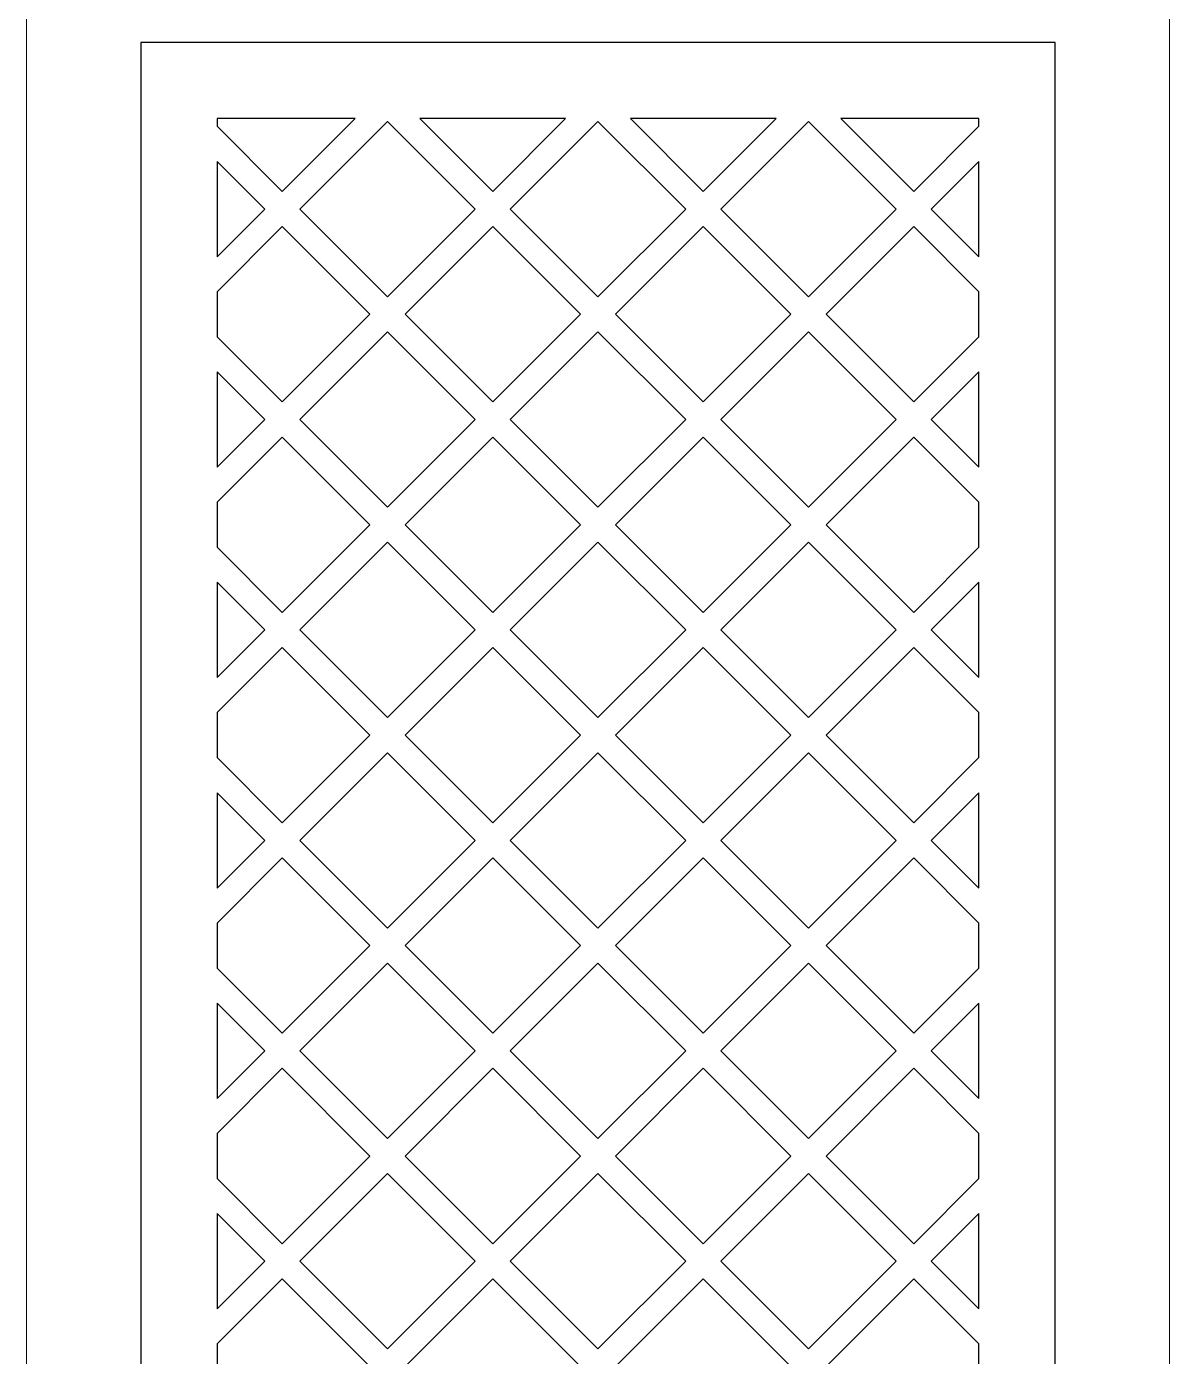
# Model space of a CAD drawing. Header units: centimetres. Extents: x 8.9 to 20.4, y -9.5 to 9.5.
# Drawn here: x 8.89 to 14.32, y -0.09 to 6.23 of the extents above; entities that cross this region are included whole.
import ezdxf

# ---------------------------------------------------------------- set-up
doc = ezdxf.new("R2010")
doc.units = ezdxf.units.CM
doc.header["$MEASUREMENT"] = 0
doc.layers.add('layer 1', color=7, linetype='Continuous')

msp = doc.modelspace()

# ---------------------------------------------------------------- linework, layer by layer
at = {"layer": 'layer 1', "color": 250, "lineweight": 9}
msp.add_open_spline([(14.31633, 9.5), (14.31633, 9.5), (14.31633, -9.5), (14.31633, -9.5), (14.31633, -9.5), (14.31633, -9.5), (8.88777, -9.5), (8.88777, -9.5), (8.88777, -9.5), (8.88777, -9.5), (8.88777, 9.5), (8.88777, 9.5), (8.88777, 9.5), (8.88777, 9.5), (14.31633, 9.5), (14.31633, 9.5)], degree=3, knots=[0, 0, 0, 0, 0.2, 0.2, 0.2, 0.2, 0.4, 0.4, 0.4, 0.4, 0.6, 0.6, 0.6, 0.6, 1, 1, 1, 1], dxfattribs=at)
at = {"layer": 'layer 1', "color": 7}
for points, knots in [([(9.43061, 6.15238), (9.43061, 6.15238), (13.77347, 6.15238), (13.77347, 6.15238), (13.77347, 6.15238), (13.77347, 6.15238), (13.77347, -5.42855), (13.77347, -5.42855), (13.77347, -5.42855), (13.77347, -5.42855), (9.43061, -5.42855), (9.43061, -5.42855), (9.43061, -5.42855), (9.43061, -5.42855), (9.43061, 6.15238), (9.43061, 6.15238)], [0, 0, 0, 0, 0.2, 0.2, 0.2, 0.2, 0.4, 0.4, 0.4, 0.4, 0.6, 0.6, 0.6, 0.6, 1, 1, 1, 1]), ([(9.43061, 6.15238), (9.43061, 6.15238), (9.43061, 6.15238), (9.43061, 6.15238), (9.43061, 6.15238), (9.43061, 6.15238), (13.77347, 6.15238), (13.77347, 6.15238), (13.77347, 6.15238), (13.77347, 6.15238), (13.77347, -5.42855), (13.77347, -5.42855), (13.77347, -5.42855), (13.77347, -5.42855), (9.43061, -5.42855), (9.43061, -5.42855), (9.43061, -5.42855), (9.43061, -5.42855), (9.43061, 6.15238), (9.43061, 6.15238)], [0, 0, 0, 0, 0.1666667, 0.1666667, 0.1666667, 0.1666667, 0.3333333, 0.3333333, 0.3333333, 0.3333333, 0.5, 0.5, 0.5, 0.5, 0.6666667, 0.6666667, 0.6666667, 0.6666667, 1, 1, 1, 1]), ([(9.79253, 5.79047), (9.79253, 5.79047), (9.79253, 5.79047), (9.79253, 5.79047), (9.79253, 5.79047), (9.79253, 5.79047), (10.44846, 5.79047), (10.44846, 5.79047), (10.44846, 5.79047), (10.44846, 5.79047), (10.10232, 5.44434), (10.10232, 5.44434), (10.10232, 5.44434), (10.10232, 5.44434), (9.79253, 5.75413), (9.79253, 5.75413), (9.79253, 5.75413), (9.79253, 5.75413), (9.79253, 5.79047), (9.79253, 5.79047)], [0, 0, 0, 0, 0.1666667, 0.1666667, 0.1666667, 0.1666667, 0.3333333, 0.3333333, 0.3333333, 0.3333333, 0.5, 0.5, 0.5, 0.5, 0.6666667, 0.6666667, 0.6666667, 0.6666667, 1, 1, 1, 1]), ([(10.60222, 5.77761), (10.60222, 5.77761), (10.60222, 5.77761), (10.60222, 5.77761), (10.60222, 5.77761), (10.60222, 5.77761), (11.01881, 5.36102), (11.01881, 5.36102), (11.01881, 5.36102), (11.01881, 5.36102), (10.60222, 4.94442), (10.60222, 4.94442), (10.60222, 4.94442), (10.60222, 4.94442), (10.18563, 5.36102), (10.18563, 5.36102), (10.18563, 5.36102), (10.18563, 5.36102), (10.60222, 5.77761), (10.60222, 5.77761)], [0, 0, 0, 0, 0.1666667, 0.1666667, 0.1666667, 0.1666667, 0.3333333, 0.3333333, 0.3333333, 0.3333333, 0.5, 0.5, 0.5, 0.5, 0.6666667, 0.6666667, 0.6666667, 0.6666667, 1, 1, 1, 1]), ([(10.756, 5.79047), (10.756, 5.79047), (10.756, 5.79047), (10.756, 5.79047), (10.756, 5.79047), (10.756, 5.79047), (11.44827, 5.79047), (11.44827, 5.79047), (11.44827, 5.79047), (11.44827, 5.79047), (11.10212, 5.44434), (11.10212, 5.44434), (11.10212, 5.44434), (11.10212, 5.44434), (10.756, 5.79047), (10.756, 5.79047)], [0, 0, 0, 0, 0.2, 0.2, 0.2, 0.2, 0.4, 0.4, 0.4, 0.4, 0.6, 0.6, 0.6, 0.6, 1, 1, 1, 1]), ([(11.60205, 5.77761), (11.60205, 5.77761), (11.60205, 5.77761), (11.60205, 5.77761), (11.60205, 5.77761), (11.60205, 5.77761), (12.01864, 5.36102), (12.01864, 5.36102), (12.01864, 5.36102), (12.01864, 5.36102), (11.60205, 4.94442), (11.60205, 4.94442), (11.60205, 4.94442), (11.60205, 4.94442), (11.18546, 5.36102), (11.18546, 5.36102), (11.18546, 5.36102), (11.18546, 5.36102), (11.60205, 5.77761), (11.60205, 5.77761)], [0, 0, 0, 0, 0.1666667, 0.1666667, 0.1666667, 0.1666667, 0.3333333, 0.3333333, 0.3333333, 0.3333333, 0.5, 0.5, 0.5, 0.5, 0.6666667, 0.6666667, 0.6666667, 0.6666667, 1, 1, 1, 1]), ([(11.75581, 5.79047), (11.75581, 5.79047), (11.75581, 5.79047), (11.75581, 5.79047), (11.75581, 5.79047), (11.75581, 5.79047), (12.4481, 5.79047), (12.4481, 5.79047), (12.4481, 5.79047), (12.4481, 5.79047), (12.10196, 5.44434), (12.10196, 5.44434), (12.10196, 5.44434), (12.10196, 5.44434), (11.75581, 5.79047), (11.75581, 5.79047)], [0, 0, 0, 0, 0.2, 0.2, 0.2, 0.2, 0.4, 0.4, 0.4, 0.4, 0.6, 0.6, 0.6, 0.6, 1, 1, 1, 1]), ([(13.01845, 5.36102), (13.01845, 5.36102), (13.01845, 5.36102), (13.01845, 5.36102), (13.01845, 5.36102), (13.01845, 5.36102), (12.60186, 4.94442), (12.60186, 4.94442), (12.60186, 4.94442), (12.60186, 4.94442), (12.18527, 5.36102), (12.18527, 5.36102), (12.18527, 5.36102), (12.18527, 5.36102), (12.60186, 5.77761), (12.60186, 5.77761), (12.60186, 5.77761), (12.60186, 5.77761), (13.01845, 5.36102), (13.01845, 5.36102)], [0, 0, 0, 0, 0.1666667, 0.1666667, 0.1666667, 0.1666667, 0.3333333, 0.3333333, 0.3333333, 0.3333333, 0.5, 0.5, 0.5, 0.5, 0.6666667, 0.6666667, 0.6666667, 0.6666667, 1, 1, 1, 1]), ([(12.75564, 5.79047), (12.75564, 5.79047), (12.75564, 5.79047), (12.75564, 5.79047), (12.75564, 5.79047), (12.75564, 5.79047), (13.41157, 5.79047), (13.41157, 5.79047), (13.41157, 5.79047), (13.41157, 5.79047), (13.41157, 5.75413), (13.41157, 5.75413), (13.41157, 5.75413), (13.41157, 5.75413), (13.10178, 5.44434), (13.10178, 5.44434), (13.10178, 5.44434), (13.10178, 5.44434), (12.75564, 5.79047), (12.75564, 5.79047)], [0, 0, 0, 0, 0.1666667, 0.1666667, 0.1666667, 0.1666667, 0.3333333, 0.3333333, 0.3333333, 0.3333333, 0.5, 0.5, 0.5, 0.5, 0.6666667, 0.6666667, 0.6666667, 0.6666667, 1, 1, 1, 1]), ([(9.79253, 5.13454), (9.79253, 5.13454), (9.79253, 5.13454), (9.79253, 5.13454), (9.79253, 5.13454), (9.79253, 5.13454), (9.79253, 5.58749), (9.79253, 5.58749), (9.79253, 5.58749), (9.79253, 5.58749), (10.019, 5.36102), (10.019, 5.36102), (10.019, 5.36102), (10.019, 5.36102), (9.79253, 5.13454), (9.79253, 5.13454)], [0, 0, 0, 0, 0.2, 0.2, 0.2, 0.2, 0.4, 0.4, 0.4, 0.4, 0.6, 0.6, 0.6, 0.6, 1, 1, 1, 1]), ([(13.41157, 5.58749), (13.41157, 5.58749), (13.41157, 5.58749), (13.41157, 5.58749), (13.41157, 5.58749), (13.41157, 5.58749), (13.41157, 5.13454), (13.41157, 5.13454), (13.41157, 5.13454), (13.41157, 5.13454), (13.1851, 5.36102), (13.1851, 5.36102), (13.1851, 5.36102), (13.1851, 5.36102), (13.41157, 5.58749), (13.41157, 5.58749)], [0, 0, 0, 0, 0.2, 0.2, 0.2, 0.2, 0.4, 0.4, 0.4, 0.4, 0.6, 0.6, 0.6, 0.6, 1, 1, 1, 1]), ([(9.79253, 4.75431), (9.79253, 4.75431), (9.79253, 4.75431), (9.79253, 4.75431), (9.79253, 4.75431), (9.79253, 4.75431), (9.79253, 4.96791), (9.79253, 4.96791), (9.79253, 4.96791), (9.79253, 4.96791), (10.10232, 5.2777), (10.10232, 5.2777), (10.10232, 5.2777), (10.10232, 5.2777), (10.51891, 4.8611), (10.51891, 4.8611), (10.51891, 4.8611), (10.51891, 4.8611), (10.10232, 4.44452), (10.10232, 4.44452), (10.10232, 4.44452), (10.10232, 4.44452), (9.79253, 4.75431), (9.79253, 4.75431)], [0, 0, 0, 0, 0.1428571, 0.1428571, 0.1428571, 0.1428571, 0.2857143, 0.2857143, 0.2857143, 0.2857143, 0.4285714, 0.4285714, 0.4285714, 0.4285714, 0.5714286, 0.5714286, 0.5714286, 0.5714286, 0.7142857, 0.7142857, 0.7142857, 0.7142857, 1, 1, 1, 1]), ([(11.10212, 5.2777), (11.10212, 5.2777), (11.10212, 5.2777), (11.10212, 5.2777), (11.10212, 5.2777), (11.10212, 5.2777), (11.51871, 4.8611), (11.51871, 4.8611), (11.51871, 4.8611), (11.51871, 4.8611), (11.10212, 4.44452), (11.10212, 4.44452), (11.10212, 4.44452), (11.10212, 4.44452), (10.68553, 4.8611), (10.68553, 4.8611), (10.68553, 4.8611), (10.68553, 4.8611), (11.10212, 5.2777), (11.10212, 5.2777)], [0, 0, 0, 0, 0.1666667, 0.1666667, 0.1666667, 0.1666667, 0.3333333, 0.3333333, 0.3333333, 0.3333333, 0.5, 0.5, 0.5, 0.5, 0.6666667, 0.6666667, 0.6666667, 0.6666667, 1, 1, 1, 1]), ([(12.51855, 4.8611), (12.51855, 4.8611), (12.51855, 4.8611), (12.51855, 4.8611), (12.51855, 4.8611), (12.51855, 4.8611), (12.10196, 4.44452), (12.10196, 4.44452), (12.10196, 4.44452), (12.10196, 4.44452), (11.68537, 4.8611), (11.68537, 4.8611), (11.68537, 4.8611), (11.68537, 4.8611), (12.10196, 5.2777), (12.10196, 5.2777), (12.10196, 5.2777), (12.10196, 5.2777), (12.51855, 4.8611), (12.51855, 4.8611)], [0, 0, 0, 0, 0.1666667, 0.1666667, 0.1666667, 0.1666667, 0.3333333, 0.3333333, 0.3333333, 0.3333333, 0.5, 0.5, 0.5, 0.5, 0.6666667, 0.6666667, 0.6666667, 0.6666667, 1, 1, 1, 1]), ([(13.41157, 4.96791), (13.41157, 4.96791), (13.41157, 4.96791), (13.41157, 4.96791), (13.41157, 4.96791), (13.41157, 4.96791), (13.41157, 4.75431), (13.41157, 4.75431), (13.41157, 4.75431), (13.41157, 4.75431), (13.10178, 4.44452), (13.10178, 4.44452), (13.10178, 4.44452), (13.10178, 4.44452), (12.68519, 4.8611), (12.68519, 4.8611), (12.68519, 4.8611), (12.68519, 4.8611), (13.10178, 5.2777), (13.10178, 5.2777), (13.10178, 5.2777), (13.10178, 5.2777), (13.41157, 4.96791), (13.41157, 4.96791)], [0, 0, 0, 0, 0.1428571, 0.1428571, 0.1428571, 0.1428571, 0.2857143, 0.2857143, 0.2857143, 0.2857143, 0.4285714, 0.4285714, 0.4285714, 0.4285714, 0.5714286, 0.5714286, 0.5714286, 0.5714286, 0.7142857, 0.7142857, 0.7142857, 0.7142857, 1, 1, 1, 1]), ([(10.60222, 4.77779), (10.60222, 4.77779), (10.60222, 4.77779), (10.60222, 4.77779), (10.60222, 4.77779), (10.60222, 4.77779), (11.01881, 4.36121), (11.01881, 4.36121), (11.01881, 4.36121), (11.01881, 4.36121), (10.60222, 3.94461), (10.60222, 3.94461), (10.60222, 3.94461), (10.60222, 3.94461), (10.18563, 4.36121), (10.18563, 4.36121), (10.18563, 4.36121), (10.18563, 4.36121), (10.60222, 4.77779), (10.60222, 4.77779)], [0, 0, 0, 0, 0.1666667, 0.1666667, 0.1666667, 0.1666667, 0.3333333, 0.3333333, 0.3333333, 0.3333333, 0.5, 0.5, 0.5, 0.5, 0.6666667, 0.6666667, 0.6666667, 0.6666667, 1, 1, 1, 1]), ([(11.60205, 4.77779), (11.60205, 4.77779), (11.60205, 4.77779), (11.60205, 4.77779), (11.60205, 4.77779), (11.60205, 4.77779), (12.01864, 4.36121), (12.01864, 4.36121), (12.01864, 4.36121), (12.01864, 4.36121), (11.60205, 3.94461), (11.60205, 3.94461), (11.60205, 3.94461), (11.60205, 3.94461), (11.18546, 4.36121), (11.18546, 4.36121), (11.18546, 4.36121), (11.18546, 4.36121), (11.60205, 4.77779), (11.60205, 4.77779)], [0, 0, 0, 0, 0.1666667, 0.1666667, 0.1666667, 0.1666667, 0.3333333, 0.3333333, 0.3333333, 0.3333333, 0.5, 0.5, 0.5, 0.5, 0.6666667, 0.6666667, 0.6666667, 0.6666667, 1, 1, 1, 1]), ([(13.01845, 4.36121), (13.01845, 4.36121), (13.01845, 4.36121), (13.01845, 4.36121), (13.01845, 4.36121), (13.01845, 4.36121), (12.60186, 3.94461), (12.60186, 3.94461), (12.60186, 3.94461), (12.60186, 3.94461), (12.18527, 4.36121), (12.18527, 4.36121), (12.18527, 4.36121), (12.18527, 4.36121), (12.60186, 4.77779), (12.60186, 4.77779), (12.60186, 4.77779), (12.60186, 4.77779), (13.01845, 4.36121), (13.01845, 4.36121)], [0, 0, 0, 0, 0.1666667, 0.1666667, 0.1666667, 0.1666667, 0.3333333, 0.3333333, 0.3333333, 0.3333333, 0.5, 0.5, 0.5, 0.5, 0.6666667, 0.6666667, 0.6666667, 0.6666667, 1, 1, 1, 1]), ([(9.79253, 4.13472), (9.79253, 4.13472), (9.79253, 4.13472), (9.79253, 4.13472), (9.79253, 4.13472), (9.79253, 4.13472), (9.79253, 4.58767), (9.79253, 4.58767), (9.79253, 4.58767), (9.79253, 4.58767), (10.019, 4.36121), (10.019, 4.36121), (10.019, 4.36121), (10.019, 4.36121), (9.79253, 4.13472), (9.79253, 4.13472)], [0, 0, 0, 0, 0.2, 0.2, 0.2, 0.2, 0.4, 0.4, 0.4, 0.4, 0.6, 0.6, 0.6, 0.6, 1, 1, 1, 1]), ([(13.41157, 4.58767), (13.41157, 4.58767), (13.41157, 4.58767), (13.41157, 4.58767), (13.41157, 4.58767), (13.41157, 4.58767), (13.41157, 4.13472), (13.41157, 4.13472), (13.41157, 4.13472), (13.41157, 4.13472), (13.1851, 4.36121), (13.1851, 4.36121), (13.1851, 4.36121), (13.1851, 4.36121), (13.41157, 4.58767), (13.41157, 4.58767)], [0, 0, 0, 0, 0.2, 0.2, 0.2, 0.2, 0.4, 0.4, 0.4, 0.4, 0.6, 0.6, 0.6, 0.6, 1, 1, 1, 1]), ([(9.79253, 3.75449), (9.79253, 3.75449), (9.79253, 3.75449), (9.79253, 3.75449), (9.79253, 3.75449), (9.79253, 3.75449), (9.79253, 3.96808), (9.79253, 3.96808), (9.79253, 3.96808), (9.79253, 3.96808), (10.10232, 4.27788), (10.10232, 4.27788), (10.10232, 4.27788), (10.10232, 4.27788), (10.51891, 3.86129), (10.51891, 3.86129), (10.51891, 3.86129), (10.51891, 3.86129), (10.10232, 3.44469), (10.10232, 3.44469), (10.10232, 3.44469), (10.10232, 3.44469), (9.79253, 3.75449), (9.79253, 3.75449)], [0, 0, 0, 0, 0.1428571, 0.1428571, 0.1428571, 0.1428571, 0.2857143, 0.2857143, 0.2857143, 0.2857143, 0.4285714, 0.4285714, 0.4285714, 0.4285714, 0.5714286, 0.5714286, 0.5714286, 0.5714286, 0.7142857, 0.7142857, 0.7142857, 0.7142857, 1, 1, 1, 1]), ([(11.10212, 4.27788), (11.10212, 4.27788), (11.10212, 4.27788), (11.10212, 4.27788), (11.10212, 4.27788), (11.10212, 4.27788), (11.51871, 3.86129), (11.51871, 3.86129), (11.51871, 3.86129), (11.51871, 3.86129), (11.10212, 3.44469), (11.10212, 3.44469), (11.10212, 3.44469), (11.10212, 3.44469), (10.68553, 3.86129), (10.68553, 3.86129), (10.68553, 3.86129), (10.68553, 3.86129), (11.10212, 4.27788), (11.10212, 4.27788)], [0, 0, 0, 0, 0.1666667, 0.1666667, 0.1666667, 0.1666667, 0.3333333, 0.3333333, 0.3333333, 0.3333333, 0.5, 0.5, 0.5, 0.5, 0.6666667, 0.6666667, 0.6666667, 0.6666667, 1, 1, 1, 1]), ([(12.51855, 3.86129), (12.51855, 3.86129), (12.51855, 3.86129), (12.51855, 3.86129), (12.51855, 3.86129), (12.51855, 3.86129), (12.10196, 3.44469), (12.10196, 3.44469), (12.10196, 3.44469), (12.10196, 3.44469), (11.68537, 3.86129), (11.68537, 3.86129), (11.68537, 3.86129), (11.68537, 3.86129), (12.10196, 4.27788), (12.10196, 4.27788), (12.10196, 4.27788), (12.10196, 4.27788), (12.51855, 3.86129), (12.51855, 3.86129)], [0, 0, 0, 0, 0.1666667, 0.1666667, 0.1666667, 0.1666667, 0.3333333, 0.3333333, 0.3333333, 0.3333333, 0.5, 0.5, 0.5, 0.5, 0.6666667, 0.6666667, 0.6666667, 0.6666667, 1, 1, 1, 1]), ([(13.41157, 3.96808), (13.41157, 3.96808), (13.41157, 3.96808), (13.41157, 3.96808), (13.41157, 3.96808), (13.41157, 3.96808), (13.41157, 3.75449), (13.41157, 3.75449), (13.41157, 3.75449), (13.41157, 3.75449), (13.10178, 3.44469), (13.10178, 3.44469), (13.10178, 3.44469), (13.10178, 3.44469), (12.68519, 3.86129), (12.68519, 3.86129), (12.68519, 3.86129), (12.68519, 3.86129), (13.10178, 4.27788), (13.10178, 4.27788), (13.10178, 4.27788), (13.10178, 4.27788), (13.41157, 3.96808), (13.41157, 3.96808)], [0, 0, 0, 0, 0.1428571, 0.1428571, 0.1428571, 0.1428571, 0.2857143, 0.2857143, 0.2857143, 0.2857143, 0.4285714, 0.4285714, 0.4285714, 0.4285714, 0.5714286, 0.5714286, 0.5714286, 0.5714286, 0.7142857, 0.7142857, 0.7142857, 0.7142857, 1, 1, 1, 1]), ([(10.60222, 3.77797), (10.60222, 3.77797), (10.60222, 3.77797), (10.60222, 3.77797), (10.60222, 3.77797), (10.60222, 3.77797), (11.01881, 3.36137), (11.01881, 3.36137), (11.01881, 3.36137), (11.01881, 3.36137), (10.60222, 2.94478), (10.60222, 2.94478), (10.60222, 2.94478), (10.60222, 2.94478), (10.18563, 3.36137), (10.18563, 3.36137), (10.18563, 3.36137), (10.18563, 3.36137), (10.60222, 3.77797), (10.60222, 3.77797)], [0, 0, 0, 0, 0.1666667, 0.1666667, 0.1666667, 0.1666667, 0.3333333, 0.3333333, 0.3333333, 0.3333333, 0.5, 0.5, 0.5, 0.5, 0.6666667, 0.6666667, 0.6666667, 0.6666667, 1, 1, 1, 1]), ([(11.60205, 3.77797), (11.60205, 3.77797), (11.60205, 3.77797), (11.60205, 3.77797), (11.60205, 3.77797), (11.60205, 3.77797), (12.01864, 3.36137), (12.01864, 3.36137), (12.01864, 3.36137), (12.01864, 3.36137), (11.60205, 2.94478), (11.60205, 2.94478), (11.60205, 2.94478), (11.60205, 2.94478), (11.18546, 3.36137), (11.18546, 3.36137), (11.18546, 3.36137), (11.18546, 3.36137), (11.60205, 3.77797), (11.60205, 3.77797)], [0, 0, 0, 0, 0.1666667, 0.1666667, 0.1666667, 0.1666667, 0.3333333, 0.3333333, 0.3333333, 0.3333333, 0.5, 0.5, 0.5, 0.5, 0.6666667, 0.6666667, 0.6666667, 0.6666667, 1, 1, 1, 1]), ([(13.01845, 3.36137), (13.01845, 3.36137), (13.01845, 3.36137), (13.01845, 3.36137), (13.01845, 3.36137), (13.01845, 3.36137), (12.60186, 2.94478), (12.60186, 2.94478), (12.60186, 2.94478), (12.60186, 2.94478), (12.18527, 3.36137), (12.18527, 3.36137), (12.18527, 3.36137), (12.18527, 3.36137), (12.60186, 3.77797), (12.60186, 3.77797), (12.60186, 3.77797), (12.60186, 3.77797), (13.01845, 3.36137), (13.01845, 3.36137)], [0, 0, 0, 0, 0.1666667, 0.1666667, 0.1666667, 0.1666667, 0.3333333, 0.3333333, 0.3333333, 0.3333333, 0.5, 0.5, 0.5, 0.5, 0.6666667, 0.6666667, 0.6666667, 0.6666667, 1, 1, 1, 1]), ([(9.79253, 3.13491), (9.79253, 3.13491), (9.79253, 3.13491), (9.79253, 3.13491), (9.79253, 3.13491), (9.79253, 3.13491), (9.79253, 3.58785), (9.79253, 3.58785), (9.79253, 3.58785), (9.79253, 3.58785), (10.019, 3.36137), (10.019, 3.36137), (10.019, 3.36137), (10.019, 3.36137), (9.79253, 3.13491), (9.79253, 3.13491)], [0, 0, 0, 0, 0.2, 0.2, 0.2, 0.2, 0.4, 0.4, 0.4, 0.4, 0.6, 0.6, 0.6, 0.6, 1, 1, 1, 1]), ([(13.41157, 3.58785), (13.41157, 3.58785), (13.41157, 3.58785), (13.41157, 3.58785), (13.41157, 3.58785), (13.41157, 3.58785), (13.41157, 3.13491), (13.41157, 3.13491), (13.41157, 3.13491), (13.41157, 3.13491), (13.1851, 3.36137), (13.1851, 3.36137), (13.1851, 3.36137), (13.1851, 3.36137), (13.41157, 3.58785), (13.41157, 3.58785)], [0, 0, 0, 0, 0.2, 0.2, 0.2, 0.2, 0.4, 0.4, 0.4, 0.4, 0.6, 0.6, 0.6, 0.6, 1, 1, 1, 1]), ([(9.79253, 2.75466), (9.79253, 2.75466), (9.79253, 2.75466), (9.79253, 2.75466), (9.79253, 2.75466), (9.79253, 2.75466), (9.79253, 2.96827), (9.79253, 2.96827), (9.79253, 2.96827), (9.79253, 2.96827), (10.10232, 3.27805), (10.10232, 3.27805), (10.10232, 3.27805), (10.10232, 3.27805), (10.51891, 2.86147), (10.51891, 2.86147), (10.51891, 2.86147), (10.51891, 2.86147), (10.10232, 2.44487), (10.10232, 2.44487), (10.10232, 2.44487), (10.10232, 2.44487), (9.79253, 2.75466), (9.79253, 2.75466)], [0, 0, 0, 0, 0.1428571, 0.1428571, 0.1428571, 0.1428571, 0.2857143, 0.2857143, 0.2857143, 0.2857143, 0.4285714, 0.4285714, 0.4285714, 0.4285714, 0.5714286, 0.5714286, 0.5714286, 0.5714286, 0.7142857, 0.7142857, 0.7142857, 0.7142857, 1, 1, 1, 1]), ([(11.10212, 3.27805), (11.10212, 3.27805), (11.10212, 3.27805), (11.10212, 3.27805), (11.10212, 3.27805), (11.10212, 3.27805), (11.51871, 2.86147), (11.51871, 2.86147), (11.51871, 2.86147), (11.51871, 2.86147), (11.10212, 2.44487), (11.10212, 2.44487), (11.10212, 2.44487), (11.10212, 2.44487), (10.68553, 2.86147), (10.68553, 2.86147), (10.68553, 2.86147), (10.68553, 2.86147), (11.10212, 3.27805), (11.10212, 3.27805)], [0, 0, 0, 0, 0.1666667, 0.1666667, 0.1666667, 0.1666667, 0.3333333, 0.3333333, 0.3333333, 0.3333333, 0.5, 0.5, 0.5, 0.5, 0.6666667, 0.6666667, 0.6666667, 0.6666667, 1, 1, 1, 1]), ([(12.51855, 2.86147), (12.51855, 2.86147), (12.51855, 2.86147), (12.51855, 2.86147), (12.51855, 2.86147), (12.51855, 2.86147), (12.10196, 2.44487), (12.10196, 2.44487), (12.10196, 2.44487), (12.10196, 2.44487), (11.68537, 2.86147), (11.68537, 2.86147), (11.68537, 2.86147), (11.68537, 2.86147), (12.10196, 3.27805), (12.10196, 3.27805), (12.10196, 3.27805), (12.10196, 3.27805), (12.51855, 2.86147), (12.51855, 2.86147)], [0, 0, 0, 0, 0.1666667, 0.1666667, 0.1666667, 0.1666667, 0.3333333, 0.3333333, 0.3333333, 0.3333333, 0.5, 0.5, 0.5, 0.5, 0.6666667, 0.6666667, 0.6666667, 0.6666667, 1, 1, 1, 1]), ([(13.41157, 2.96827), (13.41157, 2.96827), (13.41157, 2.96827), (13.41157, 2.96827), (13.41157, 2.96827), (13.41157, 2.96827), (13.41157, 2.75466), (13.41157, 2.75466), (13.41157, 2.75466), (13.41157, 2.75466), (13.10178, 2.44487), (13.10178, 2.44487), (13.10178, 2.44487), (13.10178, 2.44487), (12.68519, 2.86147), (12.68519, 2.86147), (12.68519, 2.86147), (12.68519, 2.86147), (13.10178, 3.27805), (13.10178, 3.27805), (13.10178, 3.27805), (13.10178, 3.27805), (13.41157, 2.96827), (13.41157, 2.96827)], [0, 0, 0, 0, 0.1428571, 0.1428571, 0.1428571, 0.1428571, 0.2857143, 0.2857143, 0.2857143, 0.2857143, 0.4285714, 0.4285714, 0.4285714, 0.4285714, 0.5714286, 0.5714286, 0.5714286, 0.5714286, 0.7142857, 0.7142857, 0.7142857, 0.7142857, 1, 1, 1, 1]), ([(10.60222, 2.77814), (10.60222, 2.77814), (10.60222, 2.77814), (10.60222, 2.77814), (10.60222, 2.77814), (10.60222, 2.77814), (11.01881, 2.36156), (11.01881, 2.36156), (11.01881, 2.36156), (11.01881, 2.36156), (10.60222, 1.94496), (10.60222, 1.94496), (10.60222, 1.94496), (10.60222, 1.94496), (10.18563, 2.36156), (10.18563, 2.36156), (10.18563, 2.36156), (10.18563, 2.36156), (10.60222, 2.77814), (10.60222, 2.77814)], [0, 0, 0, 0, 0.1666667, 0.1666667, 0.1666667, 0.1666667, 0.3333333, 0.3333333, 0.3333333, 0.3333333, 0.5, 0.5, 0.5, 0.5, 0.6666667, 0.6666667, 0.6666667, 0.6666667, 1, 1, 1, 1]), ([(11.60205, 2.77814), (11.60205, 2.77814), (11.60205, 2.77814), (11.60205, 2.77814), (11.60205, 2.77814), (11.60205, 2.77814), (12.01864, 2.36156), (12.01864, 2.36156), (12.01864, 2.36156), (12.01864, 2.36156), (11.60205, 1.94496), (11.60205, 1.94496), (11.60205, 1.94496), (11.60205, 1.94496), (11.18546, 2.36156), (11.18546, 2.36156), (11.18546, 2.36156), (11.18546, 2.36156), (11.60205, 2.77814), (11.60205, 2.77814)], [0, 0, 0, 0, 0.1666667, 0.1666667, 0.1666667, 0.1666667, 0.3333333, 0.3333333, 0.3333333, 0.3333333, 0.5, 0.5, 0.5, 0.5, 0.6666667, 0.6666667, 0.6666667, 0.6666667, 1, 1, 1, 1]), ([(13.01845, 2.36156), (13.01845, 2.36156), (13.01845, 2.36156), (13.01845, 2.36156), (13.01845, 2.36156), (13.01845, 2.36156), (12.60186, 1.94496), (12.60186, 1.94496), (12.60186, 1.94496), (12.60186, 1.94496), (12.18527, 2.36156), (12.18527, 2.36156), (12.18527, 2.36156), (12.18527, 2.36156), (12.60186, 2.77814), (12.60186, 2.77814), (12.60186, 2.77814), (12.60186, 2.77814), (13.01845, 2.36156), (13.01845, 2.36156)], [0, 0, 0, 0, 0.1666667, 0.1666667, 0.1666667, 0.1666667, 0.3333333, 0.3333333, 0.3333333, 0.3333333, 0.5, 0.5, 0.5, 0.5, 0.6666667, 0.6666667, 0.6666667, 0.6666667, 1, 1, 1, 1]), ([(9.79253, 2.13509), (9.79253, 2.13509), (9.79253, 2.13509), (9.79253, 2.13509), (9.79253, 2.13509), (9.79253, 2.13509), (9.79253, 2.58803), (9.79253, 2.58803), (9.79253, 2.58803), (9.79253, 2.58803), (10.019, 2.36156), (10.019, 2.36156), (10.019, 2.36156), (10.019, 2.36156), (9.79253, 2.13509), (9.79253, 2.13509)], [0, 0, 0, 0, 0.2, 0.2, 0.2, 0.2, 0.4, 0.4, 0.4, 0.4, 0.6, 0.6, 0.6, 0.6, 1, 1, 1, 1]), ([(13.41157, 2.58803), (13.41157, 2.58803), (13.41157, 2.58803), (13.41157, 2.58803), (13.41157, 2.58803), (13.41157, 2.58803), (13.41157, 2.13509), (13.41157, 2.13509), (13.41157, 2.13509), (13.41157, 2.13509), (13.1851, 2.36156), (13.1851, 2.36156), (13.1851, 2.36156), (13.1851, 2.36156), (13.41157, 2.58803), (13.41157, 2.58803)], [0, 0, 0, 0, 0.2, 0.2, 0.2, 0.2, 0.4, 0.4, 0.4, 0.4, 0.6, 0.6, 0.6, 0.6, 1, 1, 1, 1]), ([(9.79253, 1.75484), (9.79253, 1.75484), (9.79253, 1.75484), (9.79253, 1.75484), (9.79253, 1.75484), (9.79253, 1.75484), (9.79253, 1.96845), (9.79253, 1.96845), (9.79253, 1.96845), (9.79253, 1.96845), (10.10232, 2.27823), (10.10232, 2.27823), (10.10232, 2.27823), (10.10232, 2.27823), (10.51891, 1.86164), (10.51891, 1.86164), (10.51891, 1.86164), (10.51891, 1.86164), (10.10232, 1.44504), (10.10232, 1.44504), (10.10232, 1.44504), (10.10232, 1.44504), (9.79253, 1.75484), (9.79253, 1.75484)], [0, 0, 0, 0, 0.1428571, 0.1428571, 0.1428571, 0.1428571, 0.2857143, 0.2857143, 0.2857143, 0.2857143, 0.4285714, 0.4285714, 0.4285714, 0.4285714, 0.5714286, 0.5714286, 0.5714286, 0.5714286, 0.7142857, 0.7142857, 0.7142857, 0.7142857, 1, 1, 1, 1]), ([(11.10212, 2.27823), (11.10212, 2.27823), (11.10212, 2.27823), (11.10212, 2.27823), (11.10212, 2.27823), (11.10212, 2.27823), (11.51871, 1.86164), (11.51871, 1.86164), (11.51871, 1.86164), (11.51871, 1.86164), (11.10212, 1.44504), (11.10212, 1.44504), (11.10212, 1.44504), (11.10212, 1.44504), (10.68553, 1.86164), (10.68553, 1.86164), (10.68553, 1.86164), (10.68553, 1.86164), (11.10212, 2.27823), (11.10212, 2.27823)], [0, 0, 0, 0, 0.1666667, 0.1666667, 0.1666667, 0.1666667, 0.3333333, 0.3333333, 0.3333333, 0.3333333, 0.5, 0.5, 0.5, 0.5, 0.6666667, 0.6666667, 0.6666667, 0.6666667, 1, 1, 1, 1]), ([(12.51855, 1.86164), (12.51855, 1.86164), (12.51855, 1.86164), (12.51855, 1.86164), (12.51855, 1.86164), (12.51855, 1.86164), (12.10196, 1.44504), (12.10196, 1.44504), (12.10196, 1.44504), (12.10196, 1.44504), (11.68537, 1.86164), (11.68537, 1.86164), (11.68537, 1.86164), (11.68537, 1.86164), (12.10196, 2.27823), (12.10196, 2.27823), (12.10196, 2.27823), (12.10196, 2.27823), (12.51855, 1.86164), (12.51855, 1.86164)], [0, 0, 0, 0, 0.1666667, 0.1666667, 0.1666667, 0.1666667, 0.3333333, 0.3333333, 0.3333333, 0.3333333, 0.5, 0.5, 0.5, 0.5, 0.6666667, 0.6666667, 0.6666667, 0.6666667, 1, 1, 1, 1]), ([(13.41157, 1.96845), (13.41157, 1.96845), (13.41157, 1.96845), (13.41157, 1.96845), (13.41157, 1.96845), (13.41157, 1.96845), (13.41157, 1.75484), (13.41157, 1.75484), (13.41157, 1.75484), (13.41157, 1.75484), (13.10178, 1.44504), (13.10178, 1.44504), (13.10178, 1.44504), (13.10178, 1.44504), (12.68519, 1.86164), (12.68519, 1.86164), (12.68519, 1.86164), (12.68519, 1.86164), (13.10178, 2.27823), (13.10178, 2.27823), (13.10178, 2.27823), (13.10178, 2.27823), (13.41157, 1.96845), (13.41157, 1.96845)], [0, 0, 0, 0, 0.1428571, 0.1428571, 0.1428571, 0.1428571, 0.2857143, 0.2857143, 0.2857143, 0.2857143, 0.4285714, 0.4285714, 0.4285714, 0.4285714, 0.5714286, 0.5714286, 0.5714286, 0.5714286, 0.7142857, 0.7142857, 0.7142857, 0.7142857, 1, 1, 1, 1]), ([(10.60222, 1.77832), (10.60222, 1.77832), (10.60222, 1.77832), (10.60222, 1.77832), (10.60222, 1.77832), (10.60222, 1.77832), (11.01881, 1.36173), (11.01881, 1.36173), (11.01881, 1.36173), (11.01881, 1.36173), (10.60222, 0.94514), (10.60222, 0.94514), (10.60222, 0.94514), (10.60222, 0.94514), (10.18563, 1.36173), (10.18563, 1.36173), (10.18563, 1.36173), (10.18563, 1.36173), (10.60222, 1.77832), (10.60222, 1.77832)], [0, 0, 0, 0, 0.1666667, 0.1666667, 0.1666667, 0.1666667, 0.3333333, 0.3333333, 0.3333333, 0.3333333, 0.5, 0.5, 0.5, 0.5, 0.6666667, 0.6666667, 0.6666667, 0.6666667, 1, 1, 1, 1]), ([(11.60205, 1.77832), (11.60205, 1.77832), (11.60205, 1.77832), (11.60205, 1.77832), (11.60205, 1.77832), (11.60205, 1.77832), (12.01864, 1.36173), (12.01864, 1.36173), (12.01864, 1.36173), (12.01864, 1.36173), (11.60205, 0.94514), (11.60205, 0.94514), (11.60205, 0.94514), (11.60205, 0.94514), (11.18546, 1.36173), (11.18546, 1.36173), (11.18546, 1.36173), (11.18546, 1.36173), (11.60205, 1.77832), (11.60205, 1.77832)], [0, 0, 0, 0, 0.1666667, 0.1666667, 0.1666667, 0.1666667, 0.3333333, 0.3333333, 0.3333333, 0.3333333, 0.5, 0.5, 0.5, 0.5, 0.6666667, 0.6666667, 0.6666667, 0.6666667, 1, 1, 1, 1]), ([(13.01845, 1.36173), (13.01845, 1.36173), (13.01845, 1.36173), (13.01845, 1.36173), (13.01845, 1.36173), (13.01845, 1.36173), (12.60186, 0.94514), (12.60186, 0.94514), (12.60186, 0.94514), (12.60186, 0.94514), (12.18527, 1.36173), (12.18527, 1.36173), (12.18527, 1.36173), (12.18527, 1.36173), (12.60186, 1.77832), (12.60186, 1.77832), (12.60186, 1.77832), (12.60186, 1.77832), (13.01845, 1.36173), (13.01845, 1.36173)], [0, 0, 0, 0, 0.1666667, 0.1666667, 0.1666667, 0.1666667, 0.3333333, 0.3333333, 0.3333333, 0.3333333, 0.5, 0.5, 0.5, 0.5, 0.6666667, 0.6666667, 0.6666667, 0.6666667, 1, 1, 1, 1]), ([(9.79253, 1.13526), (9.79253, 1.13526), (9.79253, 1.13526), (9.79253, 1.13526), (9.79253, 1.13526), (9.79253, 1.13526), (9.79253, 1.58821), (9.79253, 1.58821), (9.79253, 1.58821), (9.79253, 1.58821), (10.019, 1.36173), (10.019, 1.36173), (10.019, 1.36173), (10.019, 1.36173), (9.79253, 1.13526), (9.79253, 1.13526)], [0, 0, 0, 0, 0.2, 0.2, 0.2, 0.2, 0.4, 0.4, 0.4, 0.4, 0.6, 0.6, 0.6, 0.6, 1, 1, 1, 1]), ([(13.41157, 1.58821), (13.41157, 1.58821), (13.41157, 1.58821), (13.41157, 1.58821), (13.41157, 1.58821), (13.41157, 1.58821), (13.41157, 1.13526), (13.41157, 1.13526), (13.41157, 1.13526), (13.41157, 1.13526), (13.1851, 1.36173), (13.1851, 1.36173), (13.1851, 1.36173), (13.1851, 1.36173), (13.41157, 1.58821), (13.41157, 1.58821)], [0, 0, 0, 0, 0.2, 0.2, 0.2, 0.2, 0.4, 0.4, 0.4, 0.4, 0.6, 0.6, 0.6, 0.6, 1, 1, 1, 1]), ([(9.79253, 0.75501), (9.79253, 0.75501), (9.79253, 0.75501), (9.79253, 0.75501), (9.79253, 0.75501), (9.79253, 0.75501), (9.79253, 0.96862), (9.79253, 0.96862), (9.79253, 0.96862), (9.79253, 0.96862), (10.10232, 1.27842), (10.10232, 1.27842), (10.10232, 1.27842), (10.10232, 1.27842), (10.51891, 0.86182), (10.51891, 0.86182), (10.51891, 0.86182), (10.51891, 0.86182), (10.10232, 0.44523), (10.10232, 0.44523), (10.10232, 0.44523), (10.10232, 0.44523), (9.79253, 0.75501), (9.79253, 0.75501)], [0, 0, 0, 0, 0.1428571, 0.1428571, 0.1428571, 0.1428571, 0.2857143, 0.2857143, 0.2857143, 0.2857143, 0.4285714, 0.4285714, 0.4285714, 0.4285714, 0.5714286, 0.5714286, 0.5714286, 0.5714286, 0.7142857, 0.7142857, 0.7142857, 0.7142857, 1, 1, 1, 1]), ([(11.10212, 1.27842), (11.10212, 1.27842), (11.10212, 1.27842), (11.10212, 1.27842), (11.10212, 1.27842), (11.10212, 1.27842), (11.51871, 0.86182), (11.51871, 0.86182), (11.51871, 0.86182), (11.51871, 0.86182), (11.10212, 0.44523), (11.10212, 0.44523), (11.10212, 0.44523), (11.10212, 0.44523), (10.68553, 0.86182), (10.68553, 0.86182), (10.68553, 0.86182), (10.68553, 0.86182), (11.10212, 1.27842), (11.10212, 1.27842)], [0, 0, 0, 0, 0.1666667, 0.1666667, 0.1666667, 0.1666667, 0.3333333, 0.3333333, 0.3333333, 0.3333333, 0.5, 0.5, 0.5, 0.5, 0.6666667, 0.6666667, 0.6666667, 0.6666667, 1, 1, 1, 1]), ([(12.51855, 0.86182), (12.51855, 0.86182), (12.51855, 0.86182), (12.51855, 0.86182), (12.51855, 0.86182), (12.51855, 0.86182), (12.10196, 0.44523), (12.10196, 0.44523), (12.10196, 0.44523), (12.10196, 0.44523), (11.68537, 0.86182), (11.68537, 0.86182), (11.68537, 0.86182), (11.68537, 0.86182), (12.10196, 1.27842), (12.10196, 1.27842), (12.10196, 1.27842), (12.10196, 1.27842), (12.51855, 0.86182), (12.51855, 0.86182)], [0, 0, 0, 0, 0.1666667, 0.1666667, 0.1666667, 0.1666667, 0.3333333, 0.3333333, 0.3333333, 0.3333333, 0.5, 0.5, 0.5, 0.5, 0.6666667, 0.6666667, 0.6666667, 0.6666667, 1, 1, 1, 1]), ([(13.41157, 0.96862), (13.41157, 0.96862), (13.41157, 0.96862), (13.41157, 0.96862), (13.41157, 0.96862), (13.41157, 0.96862), (13.41157, 0.75501), (13.41157, 0.75501), (13.41157, 0.75501), (13.41157, 0.75501), (13.10178, 0.44523), (13.10178, 0.44523), (13.10178, 0.44523), (13.10178, 0.44523), (12.68519, 0.86182), (12.68519, 0.86182), (12.68519, 0.86182), (12.68519, 0.86182), (13.10178, 1.27842), (13.10178, 1.27842), (13.10178, 1.27842), (13.10178, 1.27842), (13.41157, 0.96862), (13.41157, 0.96862)], [0, 0, 0, 0, 0.1428571, 0.1428571, 0.1428571, 0.1428571, 0.2857143, 0.2857143, 0.2857143, 0.2857143, 0.4285714, 0.4285714, 0.4285714, 0.4285714, 0.5714286, 0.5714286, 0.5714286, 0.5714286, 0.7142857, 0.7142857, 0.7142857, 0.7142857, 1, 1, 1, 1]), ([(10.60222, 0.7785), (10.60222, 0.7785), (10.60222, 0.7785), (10.60222, 0.7785), (10.60222, 0.7785), (10.60222, 0.7785), (11.01881, 0.36191), (11.01881, 0.36191), (11.01881, 0.36191), (11.01881, 0.36191), (10.60222, -0.05468), (10.60222, -0.05468), (10.60222, -0.05468), (10.60222, -0.05468), (10.18563, 0.36191), (10.18563, 0.36191), (10.18563, 0.36191), (10.18563, 0.36191), (10.60222, 0.7785), (10.60222, 0.7785)], [0, 0, 0, 0, 0.1666667, 0.1666667, 0.1666667, 0.1666667, 0.3333333, 0.3333333, 0.3333333, 0.3333333, 0.5, 0.5, 0.5, 0.5, 0.6666667, 0.6666667, 0.6666667, 0.6666667, 1, 1, 1, 1]), ([(11.60205, 0.7785), (11.60205, 0.7785), (11.60205, 0.7785), (11.60205, 0.7785), (11.60205, 0.7785), (11.60205, 0.7785), (12.01864, 0.36191), (12.01864, 0.36191), (12.01864, 0.36191), (12.01864, 0.36191), (11.60205, -0.05468), (11.60205, -0.05468), (11.60205, -0.05468), (11.60205, -0.05468), (11.18546, 0.36191), (11.18546, 0.36191), (11.18546, 0.36191), (11.18546, 0.36191), (11.60205, 0.7785), (11.60205, 0.7785)], [0, 0, 0, 0, 0.1666667, 0.1666667, 0.1666667, 0.1666667, 0.3333333, 0.3333333, 0.3333333, 0.3333333, 0.5, 0.5, 0.5, 0.5, 0.6666667, 0.6666667, 0.6666667, 0.6666667, 1, 1, 1, 1]), ([(13.01845, 0.36191), (13.01845, 0.36191), (13.01845, 0.36191), (13.01845, 0.36191), (13.01845, 0.36191), (13.01845, 0.36191), (12.60186, -0.05468), (12.60186, -0.05468), (12.60186, -0.05468), (12.60186, -0.05468), (12.18527, 0.36191), (12.18527, 0.36191), (12.18527, 0.36191), (12.18527, 0.36191), (12.60186, 0.7785), (12.60186, 0.7785), (12.60186, 0.7785), (12.60186, 0.7785), (13.01845, 0.36191), (13.01845, 0.36191)], [0, 0, 0, 0, 0.1666667, 0.1666667, 0.1666667, 0.1666667, 0.3333333, 0.3333333, 0.3333333, 0.3333333, 0.5, 0.5, 0.5, 0.5, 0.6666667, 0.6666667, 0.6666667, 0.6666667, 1, 1, 1, 1]), ([(9.79253, 0.13544), (9.79253, 0.13544), (9.79253, 0.13544), (9.79253, 0.13544), (9.79253, 0.13544), (9.79253, 0.13544), (9.79253, 0.58838), (9.79253, 0.58838), (9.79253, 0.58838), (9.79253, 0.58838), (10.019, 0.36191), (10.019, 0.36191), (10.019, 0.36191), (10.019, 0.36191), (9.79253, 0.13544), (9.79253, 0.13544)], [0, 0, 0, 0, 0.2, 0.2, 0.2, 0.2, 0.4, 0.4, 0.4, 0.4, 0.6, 0.6, 0.6, 0.6, 1, 1, 1, 1]), ([(13.41157, 0.58838), (13.41157, 0.58838), (13.41157, 0.58838), (13.41157, 0.58838), (13.41157, 0.58838), (13.41157, 0.58838), (13.41157, 0.13544), (13.41157, 0.13544), (13.41157, 0.13544), (13.41157, 0.13544), (13.1851, 0.36191), (13.1851, 0.36191), (13.1851, 0.36191), (13.1851, 0.36191), (13.41157, 0.58838), (13.41157, 0.58838)], [0, 0, 0, 0, 0.2, 0.2, 0.2, 0.2, 0.4, 0.4, 0.4, 0.4, 0.6, 0.6, 0.6, 0.6, 1, 1, 1, 1]), ([(9.79253, -0.24481), (9.79253, -0.24481), (9.79253, -0.24481), (9.79253, -0.24481), (9.79253, -0.24481), (9.79253, -0.24481), (9.79253, -0.0312), (9.79253, -0.0312), (9.79253, -0.0312), (9.79253, -0.0312), (10.10232, 0.2786), (10.10232, 0.2786), (10.10232, 0.2786), (10.10232, 0.2786), (10.51891, -0.13801), (10.51891, -0.13801), (10.51891, -0.13801), (10.51891, -0.13801), (10.10232, -0.5546), (10.10232, -0.5546), (10.10232, -0.5546), (10.10232, -0.5546), (9.79253, -0.24481), (9.79253, -0.24481)], [0, 0, 0, 0, 0.1428571, 0.1428571, 0.1428571, 0.1428571, 0.2857143, 0.2857143, 0.2857143, 0.2857143, 0.4285714, 0.4285714, 0.4285714, 0.4285714, 0.5714286, 0.5714286, 0.5714286, 0.5714286, 0.7142857, 0.7142857, 0.7142857, 0.7142857, 1, 1, 1, 1]), ([(11.10212, 0.2786), (11.10212, 0.2786), (11.10212, 0.2786), (11.10212, 0.2786), (11.10212, 0.2786), (11.10212, 0.2786), (11.51871, -0.13801), (11.51871, -0.13801), (11.51871, -0.13801), (11.51871, -0.13801), (11.10212, -0.5546), (11.10212, -0.5546), (11.10212, -0.5546), (11.10212, -0.5546), (10.68553, -0.13801), (10.68553, -0.13801), (10.68553, -0.13801), (10.68553, -0.13801), (11.10212, 0.2786), (11.10212, 0.2786)], [0, 0, 0, 0, 0.1666667, 0.1666667, 0.1666667, 0.1666667, 0.3333333, 0.3333333, 0.3333333, 0.3333333, 0.5, 0.5, 0.5, 0.5, 0.6666667, 0.6666667, 0.6666667, 0.6666667, 1, 1, 1, 1]), ([(12.51855, -0.13801), (12.51855, -0.13801), (12.51855, -0.13801), (12.51855, -0.13801), (12.51855, -0.13801), (12.51855, -0.13801), (12.10196, -0.5546), (12.10196, -0.5546), (12.10196, -0.5546), (12.10196, -0.5546), (11.68537, -0.13801), (11.68537, -0.13801), (11.68537, -0.13801), (11.68537, -0.13801), (12.10196, 0.2786), (12.10196, 0.2786), (12.10196, 0.2786), (12.10196, 0.2786), (12.51855, -0.13801), (12.51855, -0.13801)], [0, 0, 0, 0, 0.1666667, 0.1666667, 0.1666667, 0.1666667, 0.3333333, 0.3333333, 0.3333333, 0.3333333, 0.5, 0.5, 0.5, 0.5, 0.6666667, 0.6666667, 0.6666667, 0.6666667, 1, 1, 1, 1]), ([(13.41157, -0.0312), (13.41157, -0.0312), (13.41157, -0.0312), (13.41157, -0.0312), (13.41157, -0.0312), (13.41157, -0.0312), (13.41157, -0.24481), (13.41157, -0.24481), (13.41157, -0.24481), (13.41157, -0.24481), (13.10178, -0.5546), (13.10178, -0.5546), (13.10178, -0.5546), (13.10178, -0.5546), (12.68519, -0.13801), (12.68519, -0.13801), (12.68519, -0.13801), (12.68519, -0.13801), (13.10178, 0.2786), (13.10178, 0.2786), (13.10178, 0.2786), (13.10178, 0.2786), (13.41157, -0.0312), (13.41157, -0.0312)], [0, 0, 0, 0, 0.1428571, 0.1428571, 0.1428571, 0.1428571, 0.2857143, 0.2857143, 0.2857143, 0.2857143, 0.4285714, 0.4285714, 0.4285714, 0.4285714, 0.5714286, 0.5714286, 0.5714286, 0.5714286, 0.7142857, 0.7142857, 0.7142857, 0.7142857, 1, 1, 1, 1])]:
    msp.add_open_spline(points, degree=3, knots=knots, dxfattribs=at)

doc.saveas('drawing.dxf')
